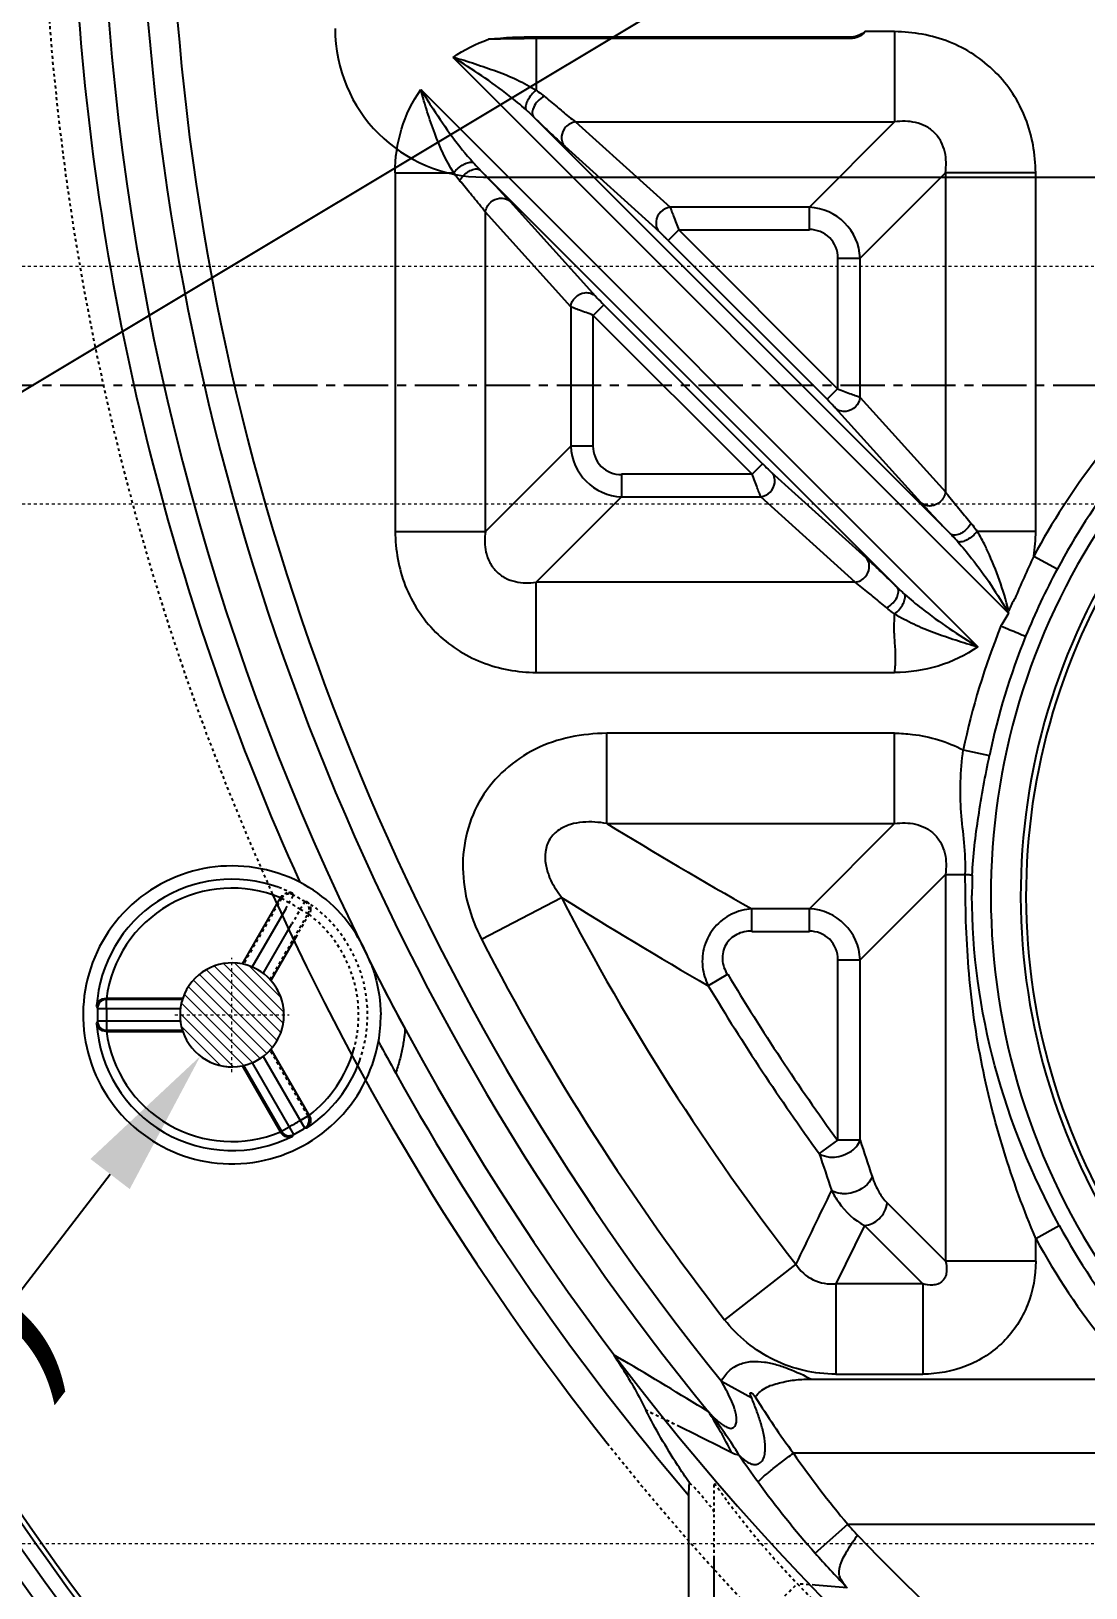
# Model space of a CAD drawing. Header units: millimetres. Extents: x 2748 to 3320, y 1427 to 1884.
# Drawn here: x 2900.7 to 2936.3, y 1613.3 to 1665.7 of the extents above; entities that cross this region are included whole.
import ezdxf

# ---------------------------------------------------------------- set-up
doc = ezdxf.new("R2010")
doc.units = ezdxf.units.MM
doc.linetypes.add('CENTER', pattern=[0.6, 0.375, -0.075, 0.075, -0.075])
doc.linetypes.add('HIDDEN', pattern=[0.2, 0.1, -0.1])
doc.layers.add('21', color=7, linetype='Continuous')
doc.layers.add('cool', color=153, linetype='HIDDEN', lineweight=9)
doc.layers.add('insert', color=85, linetype='Continuous', lineweight=20)
doc.styles.get("Standard").update_dxf_attribs({"font": 'arial.ttf'})
doc.dimstyles.get("Standard").update_dxf_attribs({"dimtxt": 0.18, "dimasz": 0.18, "dimexe": 0.18, "dimexo": 0.0625, "dimgap": 0.09, "dimtad": 0, "dimtih": 1, "dimtoh": 1, "dimzin": 0, "dimdsep": 46, "dimtxsty": 'Standard', "dimcen": 0.09, "dimadec": 0, "dimazin": 0, "dimtfac": 1, "dimtofl": 0, "dimtmove": 0, "dimatfit": 3, "dimfxl": 0, "dimtolj": 1, "dimtzin": 0, "dimarcsym": 0})

# ---------------------------------------------------------------- blocks, each defined once
blk = doc.blocks.new('insert_cir_3.5')
at = {"layer": 'insert'}
h = blk.add_hatch(dxfattribs=at)
h.set_pattern_fill('_ANSI31', color=123, scale=0.0875, angle=90, style=0)
h.set_pattern_definition([(135, (-3527.1127, 221.18007), (-0.196443103, -0.196443103), [])])
h.paths.add_polyline_path([(-1.75, 0, 1), (1.75, 0, 1)])
at = {"layer": 'insert', "color": 1, "linetype": 'CENTER', "ltscale": 0.108846}
for p, q in [((0, -1.925), (0, 1.925)), ((-1.925, 0), (1.925, 0))]:
    blk.add_line(p, q, dxfattribs=at)
at = {"layer": 'insert'}
blk.add_circle((0, 0), 1.75, dxfattribs=at)
blk = doc.blocks.new('*D80')
at = {"color": 4, "lineweight": -2, "transparency": 16777216}
blk.add_line((2900.36, 1623.299), (2903.401, 1627.268), dxfattribs=at)
at = {"color": 4, "transparency": 16777216}
blk.add_solid([(2902.74, 1627.775), (2904.063, 1626.761), (2906.442, 1631.237)], dxfattribs=at)
at = {"layer": 'Defpoints', "color": 0, "transparency": 16777216}
for p in [(2908.571, 1634.015), (2906.442, 1631.237)]:
    blk.add_point(p, dxfattribs=at)
at = {"color": 6, "transparency": 16777216, "insert": (2888.998, 1608.468), "char_height": 5, "attachment_point": 5, "rotation": 52.5422}
blk.add_mtext('\\A1;∅3.50(镶针)', dxfattribs=at)
blk = doc.blocks.new('*D114')
at = {"color": 4, "lineweight": -2, "transparency": 16777216}
blk.add_line((2893.038, 1649.165), (2924.762, 1668.196), dxfattribs=at)
at = {"color": 4, "transparency": 16777216}
blk.add_solid([(2924.333, 1668.911), (2925.19, 1667.482), (2929.049, 1670.769)], dxfattribs=at)
at = {"layer": 'Defpoints', "color": 0, "transparency": 16777216}
for p in [(2935.909, 1674.884), (2929.049, 1670.769)]:
    blk.add_point(p, dxfattribs=at)
at = {"color": 6, "transparency": 16777216, "insert": (2877.016, 1639.554), "char_height": 5, "attachment_point": 5, "rotation": 30.9592}
blk.add_mtext('\\A1;∅8.00(通孔)', dxfattribs=at)

msp = doc.modelspace()

# ---------------------------------------------------------------- linework, layer by layer
at = {"color": 6}
msp.add_line((2915.979, 1660.826), (2937.979, 1660.826), dxfattribs=at)
msp.add_arc((2915.979, 1665.826), 5, 180, 270, dxfattribs=at)
at = {"layer": '21', "color": 7, "linetype": 'Continuous'}
for p, q in [((2917.751, 1665.54), (2917.751, 1663.752)), ((2928.336, 1665.54), (2917.751, 1665.54)), ((2928.335, 1665.487), (2917.751, 1665.487)), ((2928.335, 1665.54), (2928.335, 1665.487)), ((2929.824, 1665.724), (2928.831, 1665.724)), ((2929.824, 1665.724), (2929.824, 1662.684)), ((2933.662, 1646.153), (2914.951, 1664.858)), ((2913.867, 1663.773), (2932.624, 1645.016)), ((2931.706, 1648.814), (2917.664, 1662.855)), ((2919.078, 1662.684), (2922.26, 1659.811)), ((2919.078, 1662.684), (2929.824, 1662.684)), ((2926.951, 1659.811), (2929.824, 1662.684)), ((2921.905, 1658.98), (2918.723, 1661.853)), ((2913, 1660.973), (2913, 1648.901)), ((2913, 1660.973), (2914.973, 1660.973)), ((2915.87, 1661.06), (2929.911, 1647.019)), ((2931.534, 1660.973), (2928.661, 1658.1)), ((2931.534, 1660.973), (2931.534, 1650.227)), ((2934.575, 1660.973), (2931.534, 1660.973)), ((2934.575, 1648.901), (2934.575, 1660.973)), ((2916.671, 1660.219), (2916.631, 1660.263)), ((2916.041, 1648.901), (2916.041, 1659.647)), ((2918.914, 1656.465), (2916.041, 1659.647)), ((2916.871, 1660.002), (2919.744, 1656.82)), ((2926.951, 1659.811), (2922.26, 1659.811)), ((2926.951, 1659.05), (2926.951, 1659.811)), ((2922.197, 1658.695), (2922.552, 1659.05)), ((2922.197, 1658.695), (2927.546, 1653.347)), ((2922.552, 1659.05), (2927.901, 1653.702)), ((2922.552, 1659.05), (2926.951, 1659.05)), ((2927.901, 1658.1), (2927.901, 1653.702)), ((2927.901, 1658.1), (2928.661, 1658.1)), ((2928.661, 1653.409), (2928.661, 1658.1)), ((2918.914, 1656.465), (2918.914, 1651.774)), ((2919.674, 1656.172), (2920.029, 1656.527)), ((2925.378, 1651.179), (2920.029, 1656.527)), ((2919.674, 1651.774), (2919.674, 1656.172)), ((2925.023, 1650.824), (2919.674, 1656.172)), ((2927.901, 1653.702), (2927.546, 1653.347)), ((2928.661, 1653.409), (2931.534, 1650.227)), ((2930.704, 1649.872), (2927.831, 1653.054)), ((2916.041, 1648.901), (2918.914, 1651.774)), ((2919.674, 1651.774), (2918.914, 1651.774)), ((2920.624, 1650.824), (2920.624, 1650.064)), ((2925.023, 1650.824), (2920.624, 1650.824)), ((2925.378, 1651.179), (2925.023, 1650.824)), ((2925.67, 1650.894), (2928.852, 1648.021)), ((2920.624, 1650.064), (2917.751, 1647.191)), ((2920.624, 1650.064), (2925.315, 1650.064)), ((2928.497, 1647.191), (2925.315, 1650.064)), ((2930.904, 1649.655), (2930.944, 1649.611)), ((2913, 1648.901), (2916.041, 1648.901)), ((2934.575, 1648.901), (2932.602, 1648.901)), ((2934.507, 1648.065), (2935.301, 1647.638)), ((2917.751, 1644.15), (2917.751, 1647.191)), ((2928.497, 1647.191), (2917.751, 1647.191)), ((2917.751, 1644.15), (2929.824, 1644.15)), ((2920.128, 1639.066), (2920.128, 1642.107)), ((2929.824, 1642.107), (2920.128, 1642.107)), ((2929.824, 1639.066), (2929.824, 1642.107)), ((2932.134, 1641.543), (2933.017, 1641.359)), ((2920.128, 1639.066), (2929.824, 1639.066)), ((2926.951, 1636.193), (2929.824, 1639.066)), ((2931.534, 1637.356), (2928.661, 1634.483)), ((2931.534, 1637.356), (2931.534, 1624.333)), ((2931.534, 1637.356), (2932.204, 1637.356)), ((2907.856, 1634.341), (2909.141, 1636.567)), ((2915.905, 1635.178), (2918.607, 1636.572)), ((2909.32, 1636.199), (2908.187, 1634.238)), ((2925.015, 1635.433), (2925.015, 1636.193)), ((2926.951, 1636.193), (2925.015, 1636.193)), ((2926.951, 1635.433), (2926.951, 1636.193)), ((2908.562, 1634.022), (2909.528, 1635.695)), ((2909.692, 1635.301), (2908.817, 1633.786)), ((2925.015, 1635.433), (2926.951, 1635.433)), ((2927.901, 1634.483), (2927.901, 1628.406)), ((2927.901, 1634.483), (2928.661, 1634.483)), ((2928.661, 1628.408), (2928.661, 1634.483)), ((2924.201, 1633.994), (2923.549, 1633.603)), ((2902.948, 1632.914), (2902.98, 1632.858)), ((2905.847, 1633.181), (2903.272, 1633.181)), ((2903.281, 1632.843), (2903.281, 1633.144)), ((2905.77, 1633.144), (2903.281, 1633.144)), ((2902.98, 1632.394), (2902.948, 1632.338)), ((2902.979, 1632.843), (2905.77, 1632.843)), ((2905.77, 1632.41), (2902.979, 1632.41)), ((2903.281, 1632.41), (2903.281, 1632.109)), ((2903.272, 1632.071), (2905.847, 1632.071)), ((2903.281, 1632.109), (2905.77, 1632.109)), ((2908.817, 1631.466), (2910.102, 1629.24)), ((2909.141, 1628.685), (2907.856, 1630.911)), ((2907.927, 1630.863), (2909.171, 1628.708)), ((2908.187, 1631.014), (2909.583, 1628.597)), ((2909.958, 1628.814), (2908.562, 1631.23)), ((2909.807, 1629.075), (2910.068, 1629.225)), ((2909.171, 1628.708), (2909.432, 1628.858)), ((2909.971, 1628.822), (2910.035, 1628.822)), ((2909.536, 1628.534), (2909.569, 1628.59)), ((2927.901, 1628.406), (2927.286, 1627.958)), ((2928.661, 1628.406), (2927.901, 1628.406)), ((2929.572, 1626.295), (2931.534, 1624.333)), ((2928.812, 1625.535), (2927.845, 1623.573)), ((2930.774, 1623.573), (2928.812, 1625.535)), ((2934.575, 1625.102), (2935.367, 1625.533)), ((2934.575, 1624.333), (2934.575, 1625.102)), ((2926.496, 1624.233), (2924.096, 1622.365)), ((2934.575, 1624.333), (2931.534, 1624.333)), ((2927.845, 1623.573), (2927.845, 1620.532)), ((2930.774, 1623.573), (2927.845, 1623.573)), ((2930.774, 1623.573), (2930.774, 1620.532)), ((2920.361, 1621.184), (2920.675, 1620.998)), ((2927.022, 1620.362), (2937.658, 1620.362)), ((2927.845, 1620.532), (2930.774, 1620.532)), ((2923.987, 1620.298), (2925.009, 1619.734)), ((2937.658, 1617.87), (2926.413, 1617.87)), ((2922.884, 1616.459), (2922.884, 1598.67)), ((2927.145, 1614.508), (2928.244, 1615.476)), ((2928.244, 1615.476), (2937.14, 1615.476)), ((2923.751, 1598.908), (2923.751, 1614.312)), ((2928.226, 1613.337), (2927.143, 1613.426)), ((2928.18, 1613.388), (2928.226, 1613.337))]:
    msp.add_line(p, q, dxfattribs=at)
at = {"layer": '21', "color": 1, "linetype": 'CENTER', "ltscale": 3.980655}
msp.add_line((2822.907, 1653.826), (3142.907, 1653.826), dxfattribs=at)
at = {"layer": '21', "color": 8, "linetype": 'HIDDEN'}
for p, q in [((2909.32, 1636.199), (2909.583, 1636.655)), ((2909.569, 1636.662), (2909.536, 1636.718)), ((2909.171, 1636.545), (2907.894, 1634.333)), ((2908.791, 1633.815), (2910.068, 1636.027)), ((2909.432, 1636.394), (2909.171, 1636.545)), ((2909.958, 1636.439), (2909.528, 1635.695)), ((2910.068, 1636.027), (2909.807, 1636.178)), ((2910.035, 1636.43), (2909.971, 1636.43)), ((2910.102, 1636.012), (2909.692, 1635.301)), ((2905.835, 1633.144), (2905.77, 1633.144)), ((2905.77, 1632.109), (2905.835, 1632.109)), ((2910.068, 1629.225), (2908.791, 1631.437)), ((2907.894, 1630.92), (2907.927, 1630.863)), ((2923.751, 1614.312), (2923.751, 1616.863)), ((2925.4, 1612.381), (2926.549, 1613.475)), ((2927.143, 1613.426), (2926.549, 1613.475))]:
    msp.add_line(p, q, dxfattribs=at)
for centre, radius, start, end in [((2988.912, 1672.826), 87.821, 218.45894, 155.70987), ((2988.912, 1672.826), 87.821, 184.00023, 204.28941), ((2907.507, 1632.626), 4.568, 63.6157, 70.1293), ((2909.432, 1636.393), 0.302, 90.1458, 149.8831), ((2907.507, 1632.626), 4.533, 57.0687, 62.9313), ((2907.507, 1632.626), 4.231, 57.0687, 62.9313), ((2909.806, 1636.178), 0.302, 359.9878, 56.9469), ((2907.507, 1632.626), 4.568, 340.4108, 56.3843), ((2907.507, 1632.626), 4.266, 343.8256, 52.5231), ((2907.507, 1632.626), 1.75, 77.1995, 78.4961), ((2907.507, 1632.626), 1.75, 41.5039, 42.8005), ((2907.507, 1632.626), 1.75, 161.5039, 162.8005), ((2907.507, 1632.626), 1.75, 197.1995, 198.4961), ((2907.507, 1632.626), 1.75, 317.1995, 318.4961), ((2907.507, 1632.626), 1.75, 281.5039, 282.8005), ((2838.802, 1448.717), 189.563, 63.76825, 64.15263), ((2947.988, 1634.035), 29.703, 215.3182, 216.8085), ((2948.042, 1634.077), 29.772, 216.8116, 223.7884), ((2988.912, 1672.826), 86.091, 223.58291, 268.10715)]:
    msp.add_arc(centre, radius, start, end, dxfattribs=at)
at = {"layer": '21', "color": 7, "linetype": 'Continuous'}
for centre, radius, start, end in [((2988.912, 1672.826), 85.811, 91.12889, 269.34896), ((2988.912, 1672.826), 83.513, 184.03431, 218.97499), ((2988.912, 1672.826), 86.816, 183.99496, 204.30865), ((2988.912, 1672.826), 84.503, 184.02219, 219.32603), ((2917.751, 1648.537), 17.003, 89.9971, 95.4024), ((2977.792, 1734.994), 93.15, 230.08279, 230.43048), ((2985.251, 1732.721), 97.207, 225.95004, 226.31572), ((2952.911, 1698.871), 50.391, 226.3236, 226.9389), ((2849.697, 1605.892), 85.392, 39.55445, 39.93374), ((2851.828, 1599.07), 89.13, 43.67236, 44.06743), ((2882.496, 1628.305), 46.76, 43.1141, 43.7117), ((2926.869, 1658.019), 1.794, 2.5951, 87.4056), ((2955.747, 1636.646), 22.684, 65, 270.0003), ((2955.747, 1636.646), 21.679, 65, 270), ((2955.747, 1636.646), 21.5, 65, 270), ((2982.882, 1672.826), 102.168, 191.76869, 231.29833), ((2920.706, 1651.855), 1.794, 182.5945, 267.4056), ((2955.747, 1636.646), 24.115, 142.4899, 151.7374), ((2955.747, 1636.646), 23.213, 142.4898, 151.7299), ((2965.079, 1681.569), 46.76, 223.1141, 223.7117), ((2995.747, 1710.804), 89.13, 223.67236, 224.06743), ((2997.879, 1703.984), 85.394, 219.55447, 219.93377), ((2929.449, 1648.898), 5.125, 350.6466, 0.0373), ((2894.664, 1611.003), 50.391, 46.3236, 46.9389), ((2955.77, 1636.635), 23.238, 151.7333, 157.9233), ((2862.324, 1577.153), 97.207, 45.95004, 46.31572), ((2869.783, 1574.881), 93.15, 50.08279, 50.43048), ((2936.059, 1645.247), 2.591, 147.6778, 157.4142), ((2955.747, 1636.646), 24.115, 157.9046, 168.2846), ((2955.747, 1636.646), 23.213, 157.9267, 168.285), ((3010.899, 1787.889), 174.321, 238.61976, 240.48323), ((2907.507, 1632.626), 5.014, 62.8707, 349.698), ((2907.507, 1632.626), 4.568, 70.1293, 176.3843), ((2953.638, 1636.648), 21.211, 178.1604, 180.0062), ((2907.507, 1632.626), 4.266, 67.4766, 172.523), ((2988.912, 1672.826), 87.821, 204.28941, 218.45894), ((2988.912, 1672.826), 79.102, 207.27922, 217.90225), ((3014.059, 1789.827), 180.55, 238.08415, 239.91361), ((2926.869, 1634.402), 1.794, 2.5946, 87.4056), ((2906.562, 1632.16), 6.035, 21.5537, 30.4916), ((2988.912, 1672.826), 82.142, 207.2792, 217.90223), ((2907.507, 1632.626), 1.75, 78.4961, 161.5039), ((2907.507, 1632.626), 1.75, 42.8005, 77.1995), ((2991.361, 1674.06), 88.573, 206.61709, 207.06133), ((2988.912, 1672.826), 75.468, 210.96749, 216.05745), ((2907.507, 1632.626), 1.75, 318.4961, 41.5039), ((2988.912, 1672.826), 76.229, 210.96751, 216.05745), ((2903.281, 1632.842), 0.302, 90.0834, 176.9398), ((2907.507, 1632.626), 1.75, 162.8005, 197.1995), ((2907.507, 1632.626), 4.533, 177.0687, 182.9313), ((2903.281, 1632.411), 0.302, 183.0735, 269.8872), ((2907.507, 1632.626), 4.231, 177.0687, 182.9313), ((2907.677, 1632.589), 4.84, 349.7712, 0.4423), ((2907.507, 1632.626), 4.568, 183.6157, 296.3843), ((2907.507, 1632.626), 4.266, 187.4767, 292.5231), ((2907.507, 1632.626), 1.75, 198.4961, 281.5039), ((2907.507, 1632.626), 1.75, 282.8005, 317.1995), ((2907.507, 1632.626), 4.266, 307.4766, 343.8256), ((2988.734, 1672.735), 86.616, 208.25681, 209.05872), ((2907.507, 1632.626), 4.568, 303.6157, 340.4108), ((2988.912, 1672.826), 86.815, 209.054, 220.48696), ((2909.432, 1628.859), 0.302, 210.118, 269.9212), ((2907.507, 1632.626), 4.231, 297.0687, 302.9313), ((2907.507, 1632.626), 4.533, 297.0687, 302.9313), ((2909.806, 1629.075), 0.302, 303.0563, 0.0346), ((3032.948, 1662.07), 109.585, 197.88938, 198.56479), ((3079.186, 1677.893), 159.897, 198.19744, 198.66392), ((3256.174, 1466.627), 365.414, 154.01588, 154.44949), ((2955.747, 1636.646), 24.115, 208.6027, 228.9571), ((2955.747, 1636.646), 23.213, 208.603, 228.9566), ((2982.882, 1672.826), 102.057, 208.17339, 231.28811), ((2982.882, 1672.826), 101.558, 208.36053, 231.24168), ((2982.882, 1672.826), 100.92, 208.55606, 231.18179), ((2982.882, 1672.826), 100.421, 208.55606, 231.13434), ((2982.882, 1672.826), 100.256, 208.5715, 221.48229), ((2781.139, 1385.526), 273.711, 58.64916, 59.34992), ((2913.653, 1612.727), 11.862, 25.7718, 33.499), ((2949.592, 1634.936), 28.784, 211.8054, 216.3622), ((2853.05, 1477.56), 157.393, 63.06944, 63.77977), ((2911.715, 1609.93), 15.089, 31.5021, 37.4472), ((2949.755, 1634.881), 30.414, 214.1356, 216.2377), ((2955.094, 1637.916), 34.992, 214.9502, 219.8863), ((2953.183, 1637.368), 34.649, 216.2035, 221.2815), ((2949.597, 1634.287), 28.457, 221.3786, 222.3699), ((2988.912, 1672.826), 83.498, 223.72746, 267.50629), ((2949.686, 1634.306), 30.001, 221.2927, 224.2059)]:
    msp.add_arc(centre, radius, start, end, dxfattribs=at)
for points in [[(2914.951, 1664.858), (2915.317, 1665.116), (2915.725, 1665.321), (2916.15, 1665.465)], [(2917.751, 1665.487), (2917.218, 1665.488), (2916.684, 1665.477), (2916.15, 1665.465)], [(2917.405, 1663.097), (2917.493, 1663.018), (2917.58, 1662.938), (2917.664, 1662.855)], [(2934.507, 1648.065), (2934.288, 1647.59), (2934.069, 1647.116), (2933.869, 1646.633)], [(2930.17, 1646.777), (2930.082, 1646.856), (2929.995, 1646.936), (2929.911, 1647.019)], [(2933.662, 1646.153), (2933.664, 1646.183), (2933.66, 1646.213), (2933.666, 1646.243)], [(2923.357, 1634.241), (2923.381, 1634.02), (2923.448, 1633.801), (2923.549, 1633.603)], [(2903.272, 1633.181), (2903.265, 1633.17), (2903.273, 1633.154), (2903.281, 1633.144)], [(2910.108, 1629.075), (2910.108, 1629.127), (2910.093, 1629.18), (2910.068, 1629.225)], [(2909.536, 1628.534), (2909.496, 1628.516), (2909.45, 1628.508), (2909.406, 1628.51)], [(2909.432, 1628.557), (2909.479, 1628.557), (2909.527, 1628.569), (2909.569, 1628.59)], [(2922.91, 1616.874), (2922.89, 1616.737), (2922.884, 1616.598), (2922.884, 1616.46)]]:
    msp.add_open_spline(points, degree=3, dxfattribs=at)
for points, knots in [([(2928.831, 1665.724), (2928.773, 1665.651), (2928.621, 1665.526), (2928.43, 1665.488), (2928.335, 1665.487)], [0, 0, 0, 0, 0.499716, 1, 1, 1, 1]), ([(2928.831, 1665.724), (2928.797, 1665.695), (2928.652, 1665.59), (2928.469, 1665.54), (2928.336, 1665.54)], [0, 0, 0, 0, 0.25193, 1, 1, 1, 1]), ([(2934.575, 1660.973), (2934.563, 1661.594), (2934.353, 1662.85), (2933.304, 1664.453), (2931.7, 1665.501), (2930.444, 1665.714), (2929.824, 1665.724)], [0, 0, 0, 0, 0.250129, 0.500013, 0.749892, 1, 1, 1, 1]), ([(2914.951, 1664.858), (2915.204, 1664.803), (2915.573, 1664.682), (2916.059, 1664.515), (2916.537, 1664.353), (2917.11, 1664.114), (2917.545, 1663.881), (2917.751, 1663.752)], [0, 0, 0, 0, 0.257017, 0.384492, 0.510463, 0.758304, 1, 1, 1, 1]), ([(2917.405, 1663.097), (2917.223, 1663.26), (2916.448, 1663.901), (2915.605, 1664.453), (2914.959, 1664.853)], [0, 0, 0, 0, 0.243603, 1, 1, 1, 1]), ([(2913, 1660.973), (2913, 1661.468), (2913.144, 1662.462), (2913.581, 1663.37), (2913.867, 1663.773)], [0, 0, 0, 0, 0.50014, 1, 1, 1, 1]), ([(2914.973, 1660.973), (2914.704, 1661.386), (2914.404, 1662.08), (2914.079, 1663.03), (2913.93, 1663.523), (2913.867, 1663.773)], [0, 0, 0, 0, 0.489434, 0.742826, 1, 1, 1, 1]), ([(2913.867, 1663.773), (2914.002, 1663.555), (2914.539, 1662.703), (2915.127, 1661.879), (2915.628, 1661.32)], [0, 0, 0, 0, 0.255117, 1, 1, 1, 1]), ([(2917.751, 1663.752), (2917.632, 1663.659), (2917.494, 1663.489), (2917.398, 1663.254), (2917.388, 1663.141), (2917.405, 1663.097)], [0, 0, 0, 0, 0.588996, 0.813185, 1, 1, 1, 1]), ([(2918.019, 1663.55), (2917.94, 1663.505), (2917.805, 1663.391), (2917.645, 1663.177), (2917.59, 1662.936), (2917.664, 1662.855)], [0, 0, 0, 0, 0.326171, 0.608672, 1, 1, 1, 1]), ([(2917.751, 1663.752), (2917.775, 1663.735), (2917.866, 1663.671), (2917.955, 1663.604), (2918.019, 1663.55)], [0, 0, 0, 0, 0.255251, 1, 1, 1, 1]), ([(2918.454, 1663.189), (2918.514, 1663.139), (2918.72, 1662.969), (2918.928, 1662.8), (2919.078, 1662.684)], [0, 0, 0, 0, 0.290561, 1, 1, 1, 1]), ([(2919.078, 1662.684), (2918.951, 1662.669), (2918.724, 1662.543), (2918.62, 1662.315), (2918.608, 1662.209)], [0, 0, 0, 0, 0.542616, 1, 1, 1, 1]), ([(2931.534, 1660.973), (2931.568, 1661.205), (2931.566, 1661.571), (2931.403, 1662.027), (2931.182, 1662.331), (2930.878, 1662.552), (2930.422, 1662.716), (2930.055, 1662.717), (2929.824, 1662.684)], [0, 0, 0, 0, 0.243803, 0.370664, 0.499992, 0.629321, 0.7562, 1, 1, 1, 1]), ([(2918.505, 1662.054), (2918.525, 1662.035), (2918.597, 1661.968), (2918.669, 1661.901), (2918.723, 1661.853)], [0, 0, 0, 0, 0.274459, 1, 1, 1, 1]), ([(2918.608, 1662.209), (2918.601, 1662.146), (2918.611, 1662.015), (2918.677, 1661.9), (2918.723, 1661.853)], [0, 0, 0, 0, 0.490874, 1, 1, 1, 1]), ([(2914.973, 1660.973), (2915.063, 1661.089), (2915.231, 1661.227), (2915.465, 1661.326), (2915.582, 1661.337), (2915.628, 1661.32)], [0, 0, 0, 0, 0.574084, 0.809505, 1, 1, 1, 1]), ([(2915.628, 1661.32), (2915.687, 1661.253), (2915.767, 1661.166), (2915.849, 1661.081), (2915.87, 1661.06)], [0, 0, 0, 0, 0.754184, 1, 1, 1, 1]), ([(2915.175, 1660.705), (2915.157, 1660.726), (2915.087, 1660.813), (2915.021, 1660.904), (2914.973, 1660.973)], [0, 0, 0, 0, 0.244193, 1, 1, 1, 1]), ([(2915.175, 1660.705), (2915.212, 1660.772), (2915.288, 1660.869), (2915.416, 1660.978), (2915.579, 1661.086), (2915.786, 1661.137), (2915.87, 1661.06)], [0, 0, 0, 0, 0.27539, 0.435566, 0.593717, 1, 1, 1, 1]), ([(2916.041, 1659.647), (2916.007, 1659.69), (2915.841, 1659.899), (2915.671, 1660.106), (2915.536, 1660.27)], [0, 0, 0, 0, 0.20469, 1, 1, 1, 1]), ([(2916.871, 1660.002), (2916.857, 1660.018), (2916.79, 1660.091), (2916.723, 1660.163), (2916.671, 1660.219)], [0, 0, 0, 0, 0.224503, 1, 1, 1, 1]), ([(2916.041, 1659.647), (2916.056, 1659.773), (2916.182, 1660.001), (2916.409, 1660.104), (2916.516, 1660.116)], [0, 0, 0, 0, 0.542616, 1, 1, 1, 1]), ([(2916.516, 1660.116), (2916.578, 1660.123), (2916.709, 1660.114), (2916.825, 1660.047), (2916.871, 1660.002)], [0, 0, 0, 0, 0.490874, 1, 1, 1, 1]), ([(2922.26, 1659.811), (2922.143, 1659.797), (2921.916, 1659.681), (2921.804, 1659.453), (2921.79, 1659.336)], [0, 0, 0, 0, 0.498207, 1, 1, 1, 1]), ([(2922.26, 1659.811), (2922.278, 1659.772), (2922.316, 1659.671), (2922.411, 1659.417), (2922.49, 1659.202), (2922.552, 1659.05)], [0, 0, 0, 0, 0.158892, 0.395376, 1, 1, 1, 1]), ([(2921.79, 1659.336), (2921.783, 1659.271), (2921.793, 1659.139), (2921.861, 1659.025), (2921.905, 1658.98)], [0, 0, 0, 0, 0.510287, 1, 1, 1, 1]), ([(2922.197, 1658.695), (2922.169, 1658.723), (2922.072, 1658.819), (2921.976, 1658.916), (2921.905, 1658.98)], [0, 0, 0, 0, 0.290562, 1, 1, 1, 1]), ([(2927.912, 1658.1), (2927.912, 1658.347), (2927.718, 1658.868), (2927.197, 1659.062), (2926.951, 1659.062)], [0, 0, 0, 0, 0.499994, 1, 1, 1, 1]), ([(2918.914, 1656.465), (2918.928, 1656.581), (2919.043, 1656.808), (2919.272, 1656.921), (2919.389, 1656.934)], [0, 0, 0, 0, 0.498224, 1, 1, 1, 1]), ([(2919.674, 1656.172), (2919.595, 1656.205), (2919.442, 1656.263), (2919.228, 1656.342), (2919.054, 1656.406), (2918.952, 1656.444), (2918.914, 1656.465)], [0, 0, 0, 0, 0.314486, 0.603615, 0.839968, 1, 1, 1, 1]), ([(2919.389, 1656.934), (2919.454, 1656.942), (2919.585, 1656.931), (2919.7, 1656.863), (2919.744, 1656.82)], [0, 0, 0, 0, 0.510239, 1, 1, 1, 1]), ([(2919.744, 1656.82), (2919.761, 1656.801), (2919.855, 1656.703), (2919.951, 1656.606), (2920.029, 1656.527)], [0, 0, 0, 0, 0.183782, 1, 1, 1, 1]), ([(2927.831, 1653.054), (2927.814, 1653.073), (2927.72, 1653.171), (2927.624, 1653.268), (2927.546, 1653.347)], [0, 0, 0, 0, 0.183782, 1, 1, 1, 1]), ([(2927.901, 1653.702), (2927.98, 1653.669), (2928.133, 1653.611), (2928.347, 1653.532), (2928.521, 1653.468), (2928.623, 1653.43), (2928.661, 1653.409)], [0, 0, 0, 0, 0.314486, 0.603615, 0.839968, 1, 1, 1, 1]), ([(2928.661, 1653.409), (2928.647, 1653.293), (2928.532, 1653.066), (2928.303, 1652.953), (2928.186, 1652.94)], [0, 0, 0, 0, 0.498224, 1, 1, 1, 1]), ([(2928.186, 1652.94), (2928.121, 1652.932), (2927.99, 1652.943), (2927.876, 1653.011), (2927.831, 1653.054)], [0, 0, 0, 0, 0.510239, 1, 1, 1, 1]), ([(2919.663, 1651.774), (2919.663, 1651.528), (2919.857, 1651.007), (2920.378, 1650.813), (2920.624, 1650.813)], [0, 0, 0, 0, 0.499994, 1, 1, 1, 1]), ([(2925.315, 1650.064), (2925.297, 1650.103), (2925.259, 1650.203), (2925.163, 1650.457), (2925.085, 1650.672), (2925.023, 1650.824)], [0, 0, 0, 0, 0.158892, 0.395376, 1, 1, 1, 1]), ([(2925.378, 1651.179), (2925.406, 1651.151), (2925.502, 1651.055), (2925.599, 1650.959), (2925.67, 1650.894)], [0, 0, 0, 0, 0.290562, 1, 1, 1, 1]), ([(2925.785, 1650.539), (2925.792, 1650.603), (2925.782, 1650.735), (2925.714, 1650.849), (2925.67, 1650.894)], [0, 0, 0, 0, 0.510287, 1, 1, 1, 1]), ([(2925.315, 1650.064), (2925.431, 1650.077), (2925.659, 1650.193), (2925.771, 1650.422), (2925.785, 1650.539)], [0, 0, 0, 0, 0.498207, 1, 1, 1, 1]), ([(2931.534, 1650.227), (2931.519, 1650.101), (2931.394, 1649.874), (2931.166, 1649.77), (2931.059, 1649.758)], [0, 0, 0, 0, 0.542616, 1, 1, 1, 1]), ([(2931.534, 1650.227), (2931.568, 1650.184), (2931.734, 1649.975), (2931.904, 1649.768), (2932.039, 1649.604)], [0, 0, 0, 0, 0.204689, 1, 1, 1, 1]), ([(2930.704, 1649.872), (2930.719, 1649.856), (2930.785, 1649.783), (2930.852, 1649.711), (2930.904, 1649.655)], [0, 0, 0, 0, 0.224503, 1, 1, 1, 1]), ([(2931.059, 1649.758), (2930.997, 1649.751), (2930.866, 1649.76), (2930.75, 1649.827), (2930.704, 1649.872)], [0, 0, 0, 0, 0.490874, 1, 1, 1, 1]), ([(2932.4, 1649.169), (2932.363, 1649.102), (2932.287, 1649.005), (2932.159, 1648.896), (2931.996, 1648.788), (2931.789, 1648.737), (2931.706, 1648.814)], [0, 0, 0, 0, 0.275391, 0.435567, 0.593718, 1, 1, 1, 1]), ([(2932.4, 1649.169), (2932.418, 1649.148), (2932.488, 1649.061), (2932.554, 1648.97), (2932.602, 1648.901)], [0, 0, 0, 0, 0.244198, 1, 1, 1, 1]), ([(2913, 1648.901), (2913.012, 1648.28), (2913.222, 1647.024), (2914.271, 1645.421), (2915.875, 1644.374), (2917.131, 1644.16), (2917.751, 1644.15)], [0, 0, 0, 0, 0.250129, 0.500013, 0.749892, 1, 1, 1, 1]), ([(2916.041, 1648.901), (2916.007, 1648.67), (2916.009, 1648.303), (2916.172, 1647.847), (2916.393, 1647.543), (2916.697, 1647.322), (2917.153, 1647.158), (2917.52, 1647.157), (2917.751, 1647.191)], [0, 0, 0, 0, 0.243803, 0.370664, 0.499992, 0.629321, 0.7562, 1, 1, 1, 1]), ([(2931.947, 1648.554), (2931.888, 1648.621), (2931.808, 1648.708), (2931.726, 1648.793), (2931.706, 1648.814)], [0, 0, 0, 0, 0.754182, 1, 1, 1, 1]), ([(2932.602, 1648.901), (2932.512, 1648.785), (2932.344, 1648.647), (2932.11, 1648.548), (2931.993, 1648.537), (2931.947, 1648.554)], [0, 0, 0, 0, 0.57409, 0.809509, 1, 1, 1, 1]), ([(2932.964, 1648.228), (2932.936, 1648.286), (2932.825, 1648.515), (2932.702, 1648.739), (2932.602, 1648.901)], [0, 0, 0, 0, 0.252468, 1, 1, 1, 1]), ([(2931.947, 1648.554), (2932.11, 1648.373), (2932.501, 1647.899), (2933.082, 1647.098), (2933.475, 1646.466), (2933.667, 1646.145)], [0, 0, 0, 0, 0.24696, 0.621743, 1, 1, 1, 1]), ([(2933.666, 1646.243), (2933.568, 1646.585), (2933.378, 1647.262), (2933.105, 1647.911), (2932.964, 1648.228)], [0, 0, 0, 0, 0.506678, 1, 1, 1, 1]), ([(2928.497, 1647.191), (2928.624, 1647.205), (2928.851, 1647.331), (2928.954, 1647.559), (2928.967, 1647.666)], [0, 0, 0, 0, 0.542616, 1, 1, 1, 1]), ([(2929.07, 1647.821), (2929.05, 1647.839), (2928.978, 1647.906), (2928.905, 1647.973), (2928.852, 1648.021)], [0, 0, 0, 0, 0.274459, 1, 1, 1, 1]), ([(2928.967, 1647.666), (2928.974, 1647.728), (2928.964, 1647.859), (2928.898, 1647.974), (2928.852, 1648.021)], [0, 0, 0, 0, 0.490874, 1, 1, 1, 1]), ([(2929.121, 1646.686), (2929.061, 1646.735), (2928.854, 1646.905), (2928.647, 1647.074), (2928.497, 1647.191)], [0, 0, 0, 0, 0.290561, 1, 1, 1, 1]), ([(2929.556, 1646.324), (2929.635, 1646.369), (2929.769, 1646.483), (2929.93, 1646.697), (2929.985, 1646.939), (2929.911, 1647.019)], [0, 0, 0, 0, 0.326171, 0.608672, 1, 1, 1, 1]), ([(2929.824, 1646.123), (2929.943, 1646.215), (2930.081, 1646.385), (2930.177, 1646.62), (2930.187, 1646.733), (2930.17, 1646.777)], [0, 0, 0, 0, 0.588997, 0.813184, 1, 1, 1, 1]), ([(2930.17, 1646.777), (2930.353, 1646.614), (2931.13, 1645.97), (2931.976, 1645.417), (2932.624, 1645.016)], [0, 0, 0, 0, 0.243596, 1, 1, 1, 1]), ([(2929.824, 1646.123), (2929.8, 1646.139), (2929.709, 1646.203), (2929.62, 1646.271), (2929.556, 1646.324)], [0, 0, 0, 0, 0.255253, 1, 1, 1, 1]), ([(2929.824, 1644.15), (2929.844, 1644.325), (2929.868, 1644.673), (2929.837, 1645.103), (2929.813, 1645.436), (2929.808, 1645.746), (2929.817, 1645.974), (2929.824, 1646.123)], [0, 0, 0, 0, 0.26778, 0.528291, 0.653677, 0.774664, 1, 1, 1, 1]), ([(2932.624, 1645.016), (2932.371, 1645.071), (2932.002, 1645.192), (2931.516, 1645.359), (2931.038, 1645.522), (2930.465, 1645.76), (2930.03, 1645.994), (2929.824, 1646.123)], [0, 0, 0, 0, 0.257015, 0.38449, 0.510461, 0.758302, 1, 1, 1, 1]), ([(2933.662, 1646.153), (2933.622, 1646.079), (2933.529, 1645.937), (2933.447, 1645.789), (2933.403, 1645.717)], [0, 0, 0, 0, 0.50001, 1, 1, 1, 1]), ([(2933.403, 1645.716), (2933.504, 1645.674), (2933.693, 1645.596), (2933.944, 1645.493), (2934.119, 1645.418), (2934.209, 1645.383), (2934.235, 1645.369)], [0, 0, 0, 0, 0.365155, 0.680932, 0.902373, 1, 1, 1, 1]), ([(2932.624, 1645.016), (2932.221, 1644.731), (2931.311, 1644.293), (2930.318, 1644.156), (2929.824, 1644.15)], [0, 0, 0, 0, 0.499749, 1, 1, 1, 1]), ([(2920.128, 1642.107), (2919.715, 1642.096), (2918.888, 1642.021), (2917.702, 1641.621), (2916.663, 1640.919), (2915.857, 1639.958), (2915.366, 1638.802), (2915.229, 1637.556), (2915.414, 1636.32), (2915.72, 1635.547), (2915.905, 1635.178)], [0, 0, 0, 0, 0.125084, 0.250028, 0.375072, 0.500091, 0.62506, 0.750052, 0.875023, 1, 1, 1, 1]), ([(2929.824, 1642.107), (2930.024, 1642.105), (2930.523, 1642.073), (2931.309, 1641.906), (2931.869, 1641.683), (2932.134, 1641.543)], [0, 0, 0, 0, 0.250134, 0.625081, 1, 1, 1, 1]), ([(2932.204, 1637.356), (2932.217, 1637.713), (2932.178, 1638.412), (2932.048, 1639.444), (2932.024, 1640.488), (2932.085, 1641.187), (2932.134, 1641.543)], [0, 0, 0, 0, 0.255376, 0.499058, 0.743589, 1, 1, 1, 1]), ([(2932.438, 1637.329), (2932.46, 1637.99), (2932.635, 1639.341), (2932.875, 1640.677), (2933.017, 1641.359)], [0, 0, 0, 0, 0.48685, 1, 1, 1, 1]), ([(2920.127, 1639.066), (2919.861, 1639.112), (2919.448, 1639.145), (2918.901, 1639.051), (2918.502, 1638.874), (2918.181, 1638.554), (2918.035, 1638.125), (2918.056, 1637.688), (2918.14, 1637.416), (2918.191, 1637.287)], [0, 0, 0, 0, 0.238452, 0.361357, 0.488195, 0.619078, 0.750076, 0.876981, 1, 1, 1, 1]), ([(2929.824, 1639.066), (2930.055, 1639.099), (2930.421, 1639.098), (2930.877, 1638.933), (2931.18, 1638.71), (2931.402, 1638.408), (2931.566, 1637.952), (2931.567, 1637.586), (2931.534, 1637.356)], [0, 0, 0, 0, 0.243644, 0.370968, 0.500263, 0.629998, 0.756753, 1, 1, 1, 1]), ([(2911.762, 1635.222), (2911.537, 1635.604), (2910.965, 1636.333), (2910.211, 1636.874), (2909.793, 1637.088)], [0, 0, 0, 0, 0.486025, 1, 1, 1, 1]), ([(2918.607, 1636.572), (2918.566, 1636.626), (2918.405, 1636.851), (2918.269, 1637.095), (2918.191, 1637.287)], [0, 0, 0, 0, 0.248041, 1, 1, 1, 1]), ([(2934.575, 1625.102), (2934.165, 1626.068), (2933.448, 1628.039), (2932.806, 1630.58), (2932.464, 1632.642), (2932.245, 1634.728), (2932.201, 1636.305), (2932.204, 1637.356)], [0, 0, 0, 0, 0.250495, 0.499693, 0.624193, 0.749129, 1, 1, 1, 1]), ([(2932.204, 1637.356), (2932.259, 1637.352), (2932.33, 1637.347), (2932.408, 1637.336), (2932.431, 1637.333), (2932.438, 1637.329)], [0, 0, 0, 0, 0.702252, 0.901375, 1, 1, 1, 1]), ([(2935.367, 1625.533), (2934.442, 1627.229), (2932.965, 1630.84), (2932.428, 1634.716), (2932.427, 1636.646)], [0, 0, 0, 0, 0.5002, 1, 1, 1, 1]), ([(2925.016, 1636.193), (2924.781, 1636.178), (2924.31, 1636.055), (2923.731, 1635.608), (2923.377, 1634.967), (2923.331, 1634.477), (2923.357, 1634.241)], [0, 0, 0, 0, 0.247988, 0.498311, 0.749815, 1, 1, 1, 1]), ([(2925.015, 1635.448), (2924.84, 1635.448), (2924.488, 1635.377), (2924.086, 1635.009), (2923.977, 1634.475), (2924.097, 1634.136), (2924.187, 1633.986)], [0, 0, 0, 0, 0.254101, 0.500003, 0.745912, 1, 1, 1, 1]), ([(2927.912, 1634.483), (2927.912, 1634.729), (2927.718, 1635.25), (2927.197, 1635.444), (2926.951, 1635.444)], [0, 0, 0, 0, 0.499994, 1, 1, 1, 1]), ([(2912.175, 1634.377), (2912.228, 1634.24), (2912.422, 1633.676), (2912.512, 1633.076), (2912.516, 1632.626)], [0, 0, 0, 0, 0.245603, 1, 1, 1, 1]), ([(2912.485, 1633.764), (2912.623, 1633.493), (2912.902, 1632.951), (2913.192, 1632.414), (2913.337, 1632.146)], [0, 0, 0, 0, 0.50005, 1, 1, 1, 1]), ([(2902.948, 1632.914), (2902.955, 1632.981), (2903.028, 1633.129), (2903.189, 1633.185), (2903.272, 1633.181)], [0, 0, 0, 0, 0.449633, 1, 1, 1, 1]), ([(2903.272, 1632.071), (2903.189, 1632.067), (2903.028, 1632.123), (2902.955, 1632.271), (2902.948, 1632.338)], [0, 0, 0, 0, 0.55218, 1, 1, 1, 1]), ([(2903.272, 1632.071), (2903.268, 1632.08), (2903.269, 1632.096), (2903.278, 1632.106), (2903.281, 1632.109)], [0, 0, 0, 0, 0.70286, 1, 1, 1, 1]), ([(2913.333, 1632.157), (2913.336, 1632.12), (2913.327, 1632.032), (2913.307, 1631.885), (2913.283, 1631.709), (2913.238, 1631.443), (2913.155, 1631.091), (2913.066, 1630.81), (2913.021, 1630.666)], [0, 0, 0, 0, 0.073123, 0.172332, 0.291136, 0.421877, 0.703116, 1, 1, 1, 1]), ([(2910.105, 1629.236), (2910.099, 1629.229), (2910.085, 1629.222), (2910.071, 1629.224), (2910.068, 1629.225)], [0, 0, 0, 0, 0.702728, 1, 1, 1, 1]), ([(2910.104, 1629.236), (2910.112, 1629.224), (2910.14, 1629.174), (2910.153, 1629.116), (2910.155, 1629.074)], [0, 0, 0, 0, 0.25971, 1, 1, 1, 1]), ([(2909.143, 1628.681), (2909.152, 1628.682), (2909.166, 1628.691), (2909.17, 1628.704), (2909.171, 1628.708)], [0, 0, 0, 0, 0.702463, 1, 1, 1, 1]), ([(2910.155, 1629.074), (2910.156, 1629.024), (2910.137, 1628.926), (2910.072, 1628.849), (2910.035, 1628.822)], [0, 0, 0, 0, 0.522107, 1, 1, 1, 1]), ([(2909.406, 1628.51), (2909.356, 1628.512), (2909.248, 1628.545), (2909.17, 1628.63), (2909.143, 1628.681)], [0, 0, 0, 0, 0.46148, 1, 1, 1, 1]), ([(2927.716, 1627.837), (2927.818, 1627.836), (2928.026, 1627.869), (2928.308, 1627.988), (2928.536, 1628.167), (2928.633, 1628.326), (2928.661, 1628.406)], [0, 0, 0, 0, 0.264632, 0.532697, 0.782725, 1, 1, 1, 1]), ([(2927.286, 1627.958), (2927.314, 1627.938), (2927.445, 1627.863), (2927.6, 1627.837), (2927.716, 1627.837)], [0, 0, 0, 0, 0.227735, 1, 1, 1, 1]), ([(2929.065, 1627.181), (2928.981, 1626.914), (2928.594, 1626.656), (2928.222, 1626.604), (2928.122, 1626.604)], [0, 0, 0, 0, 0.737791, 1, 1, 1, 1]), ([(2929.065, 1627.181), (2929.128, 1626.997), (2929.259, 1626.677), (2929.469, 1626.402), (2929.572, 1626.295)], [0, 0, 0, 0, 0.566477, 1, 1, 1, 1]), ([(2927.698, 1626.723), (2927.767, 1626.582), (2928.047, 1626.111), (2928.464, 1625.713), (2928.812, 1625.535)], [0, 0, 0, 0, 0.286388, 1, 1, 1, 1]), ([(2928.122, 1626.604), (2928.083, 1626.604), (2927.935, 1626.613), (2927.786, 1626.66), (2927.698, 1626.723)], [0, 0, 0, 0, 0.266995, 1, 1, 1, 1]), ([(2928.812, 1625.535), (2928.989, 1625.554), (2929.358, 1625.725), (2929.551, 1626.095), (2929.572, 1626.295)], [0, 0, 0, 0, 0.469487, 1, 1, 1, 1]), ([(2926.496, 1624.233), (2926.637, 1624.014), (2927.041, 1623.638), (2927.586, 1623.551), (2927.845, 1623.573)], [0, 0, 0, 0, 0.500007, 1, 1, 1, 1]), ([(2934.575, 1624.333), (2934.575, 1623.836), (2934.394, 1622.831), (2933.56, 1621.547), (2932.275, 1620.713), (2931.271, 1620.532), (2930.774, 1620.532)], [0, 0, 0, 0, 0.250179, 0.500038, 0.749877, 1, 1, 1, 1]), ([(2931.534, 1624.333), (2931.563, 1624.229), (2931.59, 1624.059), (2931.55, 1623.826), (2931.448, 1623.659), (2931.281, 1623.555), (2931.048, 1623.517), (2930.878, 1623.544), (2930.774, 1623.573)], [0, 0, 0, 0, 0.232803, 0.361265, 0.500163, 0.63952, 0.767618, 1, 1, 1, 1]), ([(2927.845, 1620.532), (2927.486, 1620.532), (2926.764, 1620.611), (2925.405, 1621.092), (2924.535, 1621.801), (2924.096, 1622.365)], [0, 0, 0, 0, 0.250634, 0.501352, 1, 1, 1, 1]), ([(2920.361, 1621.184), (2920.461, 1621.036), (2920.855, 1620.432), (2921.206, 1619.801), (2921.447, 1619.316)], [0, 0, 0, 0, 0.248529, 1, 1, 1, 1]), ([(2923.987, 1620.298), (2924.055, 1620.422), (2924.225, 1620.655), (2924.591, 1620.889), (2925.013, 1620.978), (2925.439, 1620.949), (2925.853, 1620.855), (2926.388, 1620.673), (2926.771, 1620.49), (2927.022, 1620.362)], [0, 0, 0, 0, 0.125148, 0.250267, 0.375315, 0.500544, 0.625445, 0.750332, 1, 1, 1, 1]), ([(2925.13, 1619.765), (2925.18, 1619.834), (2925.298, 1619.961), (2925.515, 1620.101), (2925.757, 1620.19), (2926.088, 1620.274), (2926.509, 1620.355), (2926.852, 1620.362), (2927.022, 1620.362)], [0, 0, 0, 0, 0.124834, 0.249733, 0.374803, 0.499861, 0.749924, 1, 1, 1, 1]), ([(2923.695, 1619.104), (2923.731, 1619.069), (2923.806, 1619.001), (2923.923, 1618.905), (2924.044, 1618.818), (2924.15, 1618.756), (2924.238, 1618.719), (2924.304, 1618.703), (2924.371, 1618.713), (2924.418, 1618.76), (2924.466, 1618.81), (2924.5, 1618.908), (2924.501, 1619.044), (2924.48, 1619.21), (2924.419, 1619.429), (2924.306, 1619.691), (2924.155, 1619.999), (2924.044, 1620.199), (2923.987, 1620.298)], [0, 0, 0, 0, 0.060108, 0.11964, 0.178707, 0.236675, 0.264781, 0.291348, 0.315949, 0.340849, 0.36786, 0.397174, 0.460873, 0.527175, 0.594301, 0.729374, 0.864667, 1, 1, 1, 1]), ([(2925.009, 1619.734), (2925.003, 1619.749), (2924.992, 1619.781), (2924.976, 1619.818), (2924.965, 1619.851), (2924.962, 1619.875), (2924.962, 1619.905), (2924.992, 1619.909), (2925.014, 1619.896), (2925.041, 1619.874), (2925.074, 1619.826), (2925.108, 1619.79), (2925.13, 1619.765)], [0, 0, 0, 0, 0.124441, 0.248521, 0.30902, 0.378437, 0.44206, 0.494304, 0.565167, 0.627565, 0.751052, 1, 1, 1, 1]), ([(2922.91, 1616.874), (2922.775, 1617.071), (2922.249, 1617.861), (2921.764, 1618.68), (2921.447, 1619.316)], [0, 0, 0, 0, 0.251083, 1, 1, 1, 1]), ([(2923.695, 1619.104), (2923.682, 1619.118), (2923.631, 1619.173), (2923.581, 1619.23), (2923.544, 1619.274)], [0, 0, 0, 0, 0.243882, 1, 1, 1, 1]), ([(2924.581, 1617.814), (2924.659, 1617.731), (2924.783, 1617.618), (2924.973, 1617.512), (2925.124, 1617.479), (2925.28, 1617.522), (2925.403, 1617.654), (2925.456, 1617.844), (2925.476, 1618.126), (2925.427, 1618.489), (2925.312, 1618.911), (2925.17, 1619.326), (2925.063, 1619.598), (2925.009, 1619.734)], [0, 0, 0, 0, 0.10933, 0.159994, 0.206887, 0.254449, 0.307957, 0.37155, 0.439785, 0.579153, 0.719507, 0.859815, 1, 1, 1, 1]), ([(2924.581, 1617.814), (2924.563, 1617.813), (2924.477, 1617.818), (2924.396, 1617.854), (2924.335, 1617.885)], [0, 0, 0, 0, 0.204494, 1, 1, 1, 1]), ([(2925.224, 1616.902), (2925.265, 1616.955), (2925.406, 1617.08), (2925.667, 1617.303), (2926.019, 1617.576), (2926.278, 1617.771), (2926.413, 1617.87)], [0, 0, 0, 0, 0.13121, 0.364921, 0.674073, 1, 1, 1, 1]), ([(2928.18, 1613.388), (2928.124, 1613.453), (2928.027, 1613.575), (2927.923, 1613.851), (2927.993, 1614.141), (2928.123, 1614.41), (2928.303, 1614.722), (2928.461, 1614.953), (2928.573, 1615.11)], [0, 0, 0, 0, 0.133291, 0.238833, 0.444554, 0.567136, 0.703092, 1, 1, 1, 1])]:
    msp.add_open_spline(points, degree=3, knots=knots, dxfattribs=at)
at = {"layer": '21', "color": 8, "linetype": 'HIDDEN'}
for points, knots in [([(2909.143, 1636.571), (2909.17, 1636.623), (2909.248, 1636.707), (2909.356, 1636.74), (2909.406, 1636.742)], [0, 0, 0, 0, 0.538667, 1, 1, 1, 1]), ([(2909.143, 1636.571), (2909.152, 1636.57), (2909.166, 1636.561), (2909.17, 1636.548), (2909.171, 1636.545)], [0, 0, 0, 0, 0.702776, 1, 1, 1, 1]), ([(2910.035, 1636.43), (2910.072, 1636.404), (2910.137, 1636.327), (2910.157, 1636.229), (2910.155, 1636.178)], [0, 0, 0, 0, 0.473449, 1, 1, 1, 1]), ([(2910.105, 1636.016), (2910.099, 1636.023), (2910.085, 1636.031), (2910.071, 1636.028), (2910.068, 1636.027)], [0, 0, 0, 0, 0.702462, 1, 1, 1, 1]), ([(2910.155, 1636.178), (2910.154, 1636.165), (2910.149, 1636.108), (2910.128, 1636.052), (2910.104, 1636.016)], [0, 0, 0, 0, 0.241923, 1, 1, 1, 1]), ([(2922.91, 1616.874), (2922.98, 1616.818), (2923.119, 1616.675), (2923.402, 1616.351), (2923.611, 1616.083), (2923.751, 1615.899)], [0, 0, 0, 0, 0.210527, 0.461677, 1, 1, 1, 1])]:
    msp.add_open_spline(points, degree=3, knots=knots, dxfattribs=at)
for points in [[(2909.406, 1636.742), (2909.45, 1636.744), (2909.496, 1636.736), (2909.536, 1636.718)], [(2909.569, 1636.662), (2909.527, 1636.684), (2909.479, 1636.695), (2909.432, 1636.695)], [(2910.068, 1636.027), (2910.093, 1636.072), (2910.108, 1636.126), (2910.108, 1636.178)]]:
    msp.add_open_spline(points, degree=3, dxfattribs=at)
at = {"layer": 'cool', "ltscale": 0.932966}
for p, q in [((2837.237, 1657.826), (3128.577, 1657.826)), ((2837.237, 1649.826), (3128.577, 1649.826)), ((2837.237, 1614.826), (3128.577, 1614.826))]:
    msp.add_line(p, q, dxfattribs=at)

# ---------------------------------------------------------------- block references
at = {"layer": 'insert'}
msp.add_blockref('insert_cir_3.5', (2907.507, 1632.626), dxfattribs=at)

# ---------------------------------------------------------------- dimensions: what is measured, and where the dimension line sits
dim = msp.add_diameter_dim_2p(p1=(2935.909, 1674.884), p2=(2929.049, 1670.769), text='<>(通孔)', dimstyle='Standard', override={"dimtxt": 5, "dimasz": 5, "dimexe": 0, "dimexo": 0, "dimgap": 0, "dimtih": 0, "dimtoh": 0, "dimzin": 0, "dimcen": 0, "dimclrd": 4, "dimclre": 4, "dimclrt": 6, "dimadec": 2, "dimtp": 0, "dimtm": 0, "dimtzin": 0})
dim.commit()
dim.dimension.update_dxf_attribs({"geometry": '*D114', "text_midpoint": (2877.016, 1639.554), "dimtype": 163})
dim = msp.add_diameter_dim_2p(p1=(2908.571, 1634.015), p2=(2906.442, 1631.237), text='<>(镶针)', dimstyle='Standard', override={"dimtxt": 5, "dimasz": 5, "dimexe": 0, "dimexo": 0, "dimgap": 0, "dimtih": 0, "dimtoh": 0, "dimzin": 0, "dimcen": 0, "dimclrd": 4, "dimclre": 4, "dimclrt": 6, "dimadec": 2, "dimtp": 0, "dimtm": 0, "dimtzin": 0})
dim.commit()
dim.dimension.update_dxf_attribs({"geometry": '*D80', "text_midpoint": (2888.998, 1608.468)})

doc.saveas('drawing.dxf')
